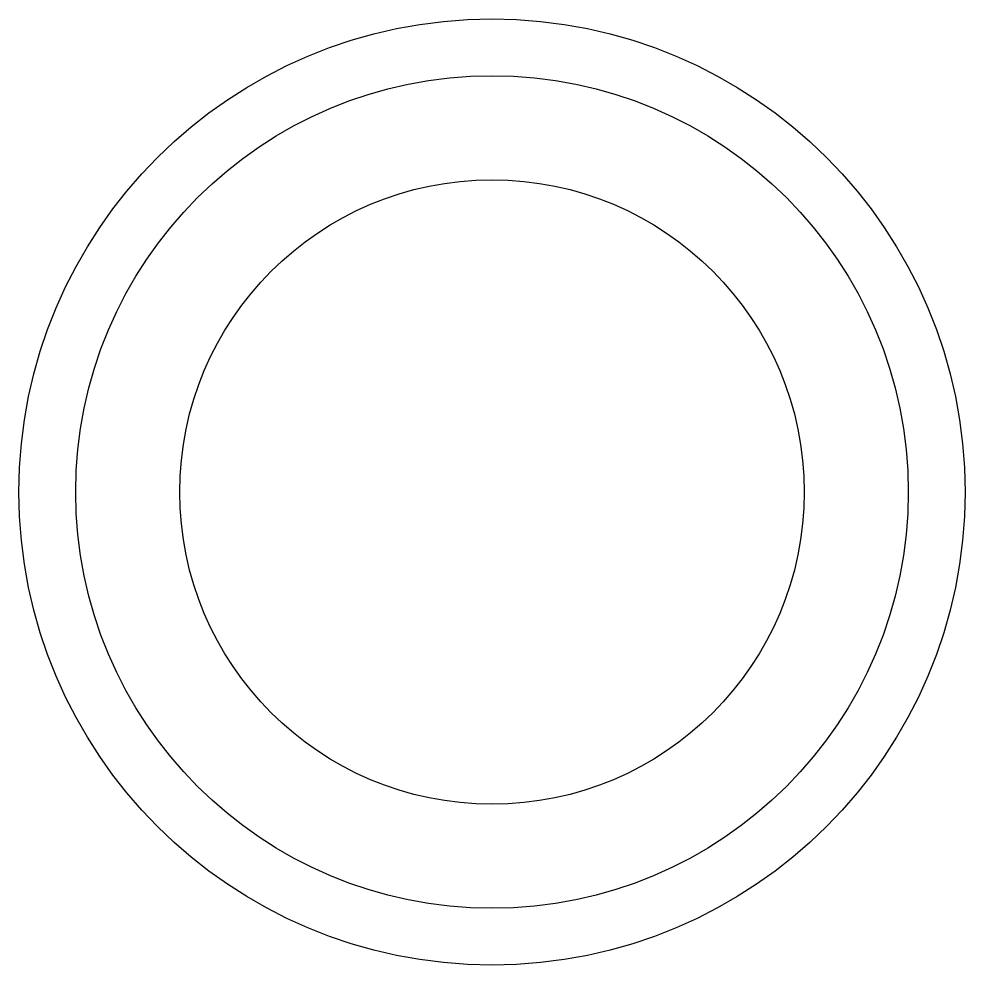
# Model space of a CAD drawing. Header units: millimetres. Extents: x -9.5 to 0.5, y 1 to 11.
import ezdxf

# ---------------------------------------------------------------- set-up
doc = ezdxf.new("R2010")
doc.units = ezdxf.units.MM
doc.layers.get('0').update_dxf_attribs({"linetype": 'CONTINUOUS'})

msp = doc.modelspace()

# ---------------------------------------------------------------- linework, layer by layer
for radius in [5, 4.4, 3.3]:
    msp.add_circle((-4.5, 6), radius)

doc.saveas('drawing.dxf')
